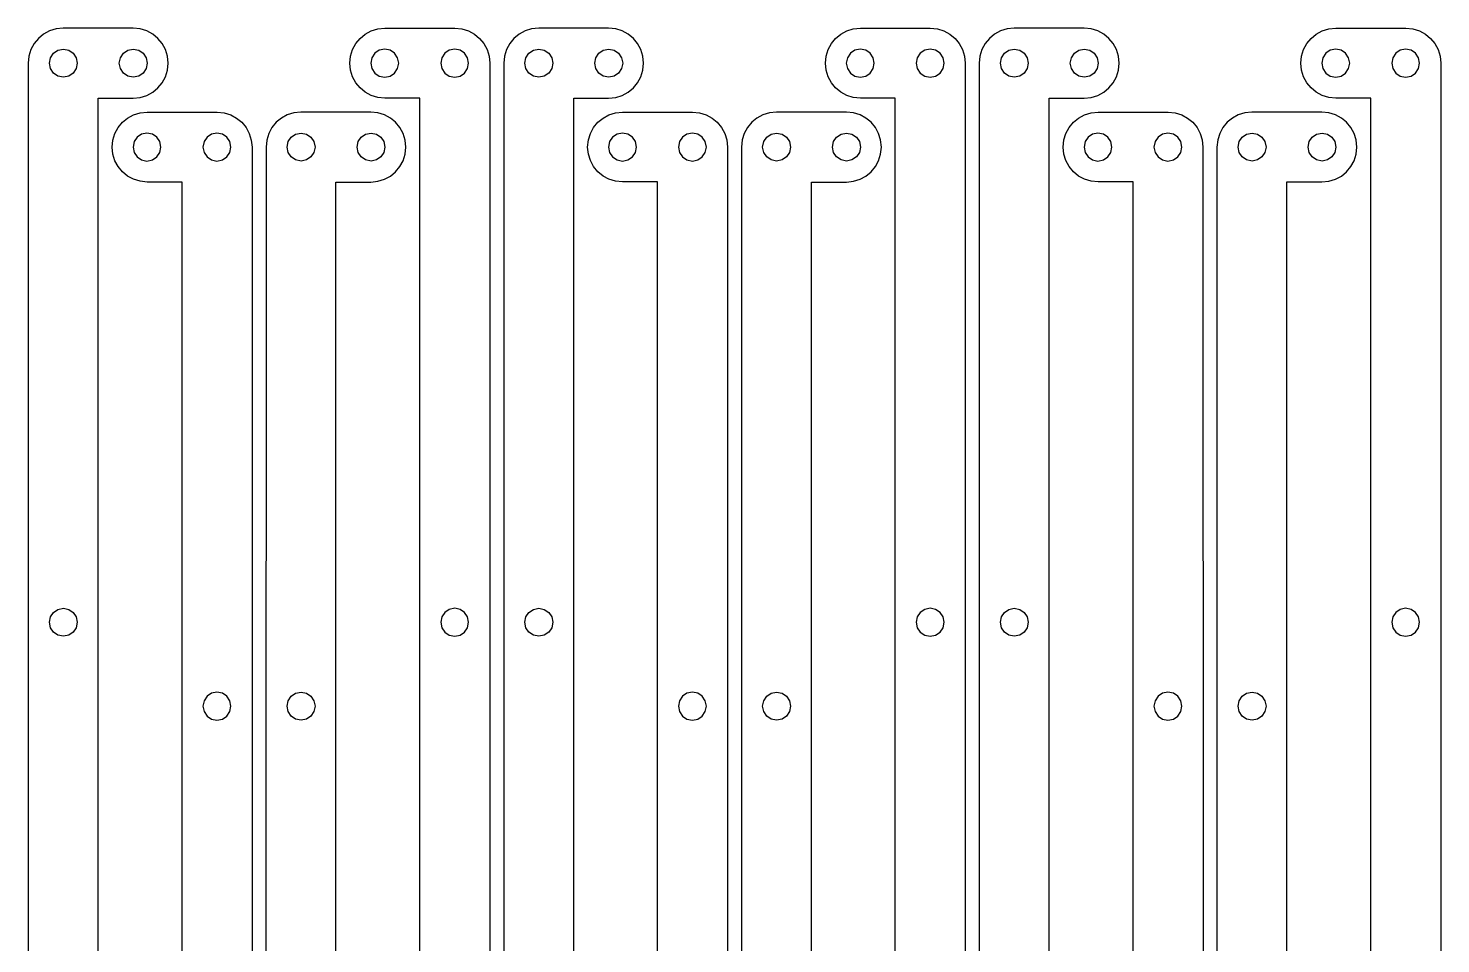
# Model space of a CAD drawing. Extents: x -2300 to 2026, y -6513 to 1502.
# Drawn here: x -1658.7 to -1456.7, y 344 to 475 of the extents above; entities that cross this region are included whole.
import ezdxf

# ---------------------------------------------------------------- set-up
doc = ezdxf.new("R2010")
doc.units = 0

msp = doc.modelspace()

# ---------------------------------------------------------------- linework, layer by layer
at = {"layer": 'Layer 1'}
for p, q in [((-1654.690095, 474.923762), (-1655.629741, 474.633256)), ((-1653.68, 475.025), (-1654.690095, 474.923762)), ((-1643.67982, 475.02556), (-1653.68, 475.025)), ((-1642.669717, 474.924409), (-1643.67982, 475.02556)), ((-1641.730042, 474.63397), (-1642.669717, 474.924409)), ((-1609.629958, 474.63397), (-1608.690283, 474.924409)), ((-1608.690283, 474.924409), (-1607.68018, 475.02556)), ((-1607.68018, 475.02556), (-1597.68, 475.026)), ((-1597.68, 475.026), (-1596.669905, 474.924762)), ((-1596.669905, 474.924762), (-1595.730259, 474.634256)), ((-1586.690095, 474.926762), (-1587.629741, 474.636256)), ((-1585.68, 475.028), (-1586.690095, 474.926762)), ((-1575.67982, 475.02756), (-1585.68, 475.028)), ((-1574.669717, 474.926409), (-1575.67982, 475.02756)), ((-1573.730042, 474.63597), (-1574.669717, 474.926409)), ((-1541.629958, 474.63697), (-1540.690283, 474.927409)), ((-1540.690283, 474.927409), (-1539.68018, 475.02856)), ((-1539.68018, 475.02856), (-1529.68, 475.028)), ((-1529.68, 475.028), (-1528.669905, 474.926762)), ((-1528.669905, 474.926762), (-1527.730259, 474.636256)), ((-1518.690095, 474.926762), (-1519.629741, 474.636256)), ((-1517.68, 475.028), (-1518.690095, 474.926762)), ((-1507.67982, 475.02856), (-1517.68, 475.028)), ((-1506.669717, 474.927409), (-1507.67982, 475.02856)), ((-1505.730042, 474.63697), (-1506.669717, 474.927409)), ((-1473.629958, 474.63697), (-1472.690283, 474.927409)), ((-1472.690283, 474.927409), (-1471.68018, 475.02856)), ((-1471.68018, 475.02856), (-1461.68, 475.028)), ((-1461.68, 475.028), (-1460.669905, 474.926762)), ((-1460.669905, 474.926762), (-1459.730259, 474.636256)), ((-1657.828018, 472.82422), (-1658.287899, 471.974734)), ((-1657.2185, 473.563675), (-1657.828018, 472.82422)), ((-1656.479142, 474.17329), (-1657.2185, 473.563675)), ((-1655.629741, 474.633256), (-1656.479142, 474.17329)), ((-1640.8806, 474.174061), (-1641.730042, 474.63397)), ((-1640.141194, 473.564496), (-1640.8806, 474.174061)), ((-1639.531627, 472.825092), (-1640.141194, 473.564496)), ((-1639.071703, 471.975664), (-1639.531627, 472.825092)), ((-1612.288297, 471.975664), (-1611.828373, 472.825092)), ((-1611.828373, 472.825092), (-1611.218806, 473.564496)), ((-1611.218806, 473.564496), (-1610.4794, 474.174061)), ((-1610.4794, 474.174061), (-1609.629958, 474.63397)), ((-1595.730259, 474.634256), (-1594.880858, 474.17429)), ((-1594.880858, 474.17429), (-1594.1415, 473.564675)), ((-1594.1415, 473.564675), (-1593.531982, 472.82522)), ((-1593.531982, 472.82522), (-1593.072101, 471.975734)), ((-1589.828018, 472.82722), (-1590.287899, 471.977734)), ((-1589.2185, 473.566675), (-1589.828018, 472.82722)), ((-1588.479142, 474.17629), (-1589.2185, 473.566675)), ((-1587.629741, 474.636256), (-1588.479142, 474.17629)), ((-1572.8806, 474.176061), (-1573.730042, 474.63597)), ((-1572.141194, 473.566496), (-1572.8806, 474.176061)), ((-1571.531627, 472.827092), (-1572.141194, 473.566496)), ((-1571.071703, 471.977664), (-1571.531627, 472.827092)), ((-1544.288297, 471.978664), (-1543.828373, 472.828092)), ((-1543.828373, 472.828092), (-1543.218806, 473.567496)), ((-1543.218806, 473.567496), (-1542.4794, 474.177061)), ((-1542.4794, 474.177061), (-1541.629958, 474.63697)), ((-1527.730259, 474.636256), (-1526.880858, 474.17629)), ((-1526.880858, 474.17629), (-1526.1415, 473.566675)), ((-1526.1415, 473.566675), (-1525.531982, 472.82722)), ((-1525.531982, 472.82722), (-1525.072101, 471.977734)), ((-1521.828018, 472.82722), (-1522.287899, 471.977734)), ((-1521.2185, 473.566675), (-1521.828018, 472.82722)), ((-1520.479142, 474.17629), (-1521.2185, 473.566675)), ((-1519.629741, 474.636256), (-1520.479142, 474.17629)), ((-1504.8806, 474.177061), (-1505.730042, 474.63697)), ((-1504.141194, 473.567496), (-1504.8806, 474.177061)), ((-1503.531627, 472.828092), (-1504.141194, 473.567496)), ((-1503.071703, 471.978664), (-1503.531627, 472.828092)), ((-1476.288297, 471.978664), (-1475.828373, 472.828092)), ((-1475.828373, 472.828092), (-1475.218806, 473.567496)), ((-1475.218806, 473.567496), (-1474.4794, 474.177061)), ((-1474.4794, 474.177061), (-1473.629958, 474.63697)), ((-1459.730259, 474.636256), (-1458.880858, 474.17629)), ((-1458.880858, 474.17629), (-1458.1415, 473.566675)), ((-1458.1415, 473.566675), (-1457.531982, 472.82722)), ((-1457.531982, 472.82722), (-1457.072101, 471.977734)), ((-1658.578345, 471.035028), (-1658.67956, 470.02491)), ((-1658.287899, 471.974734), (-1658.578345, 471.035028)), ((-1655.66195, 470.026), (-1655.504755, 470.804166)), ((-1655.504755, 470.804166), (-1655.076098, 471.439633)), ((-1655.076098, 471.439633), (-1654.440372, 471.868081)), ((-1654.440372, 471.868081), (-1653.66197, 472.02519)), ((-1653.66197, 472.02519), (-1652.883608, 471.868156)), ((-1652.883608, 471.868156), (-1652.247971, 471.439833)), ((-1652.247971, 471.439833), (-1651.819404, 470.804391)), ((-1651.819404, 470.804391), (-1651.66225, 470.026)), ((-1645.66155, 470.026), (-1645.504355, 470.80421)), ((-1645.504355, 470.80421), (-1645.075698, 471.439796)), ((-1645.075698, 471.439796), (-1644.439972, 471.868414)), ((-1644.439972, 471.868414), (-1643.66157, 472.02572)), ((-1643.66157, 472.02572), (-1642.883208, 471.868603)), ((-1642.883208, 471.868603), (-1642.247571, 471.440099)), ((-1642.247571, 471.440099), (-1641.819004, 470.804475)), ((-1641.819004, 470.804475), (-1641.66185, 470.026)), ((-1638.781226, 471.036028), (-1639.071703, 471.975664)), ((-1638.68, 470.026), (-1638.781226, 471.036028)), ((-1612.68, 470.026), (-1612.578774, 471.036028)), ((-1612.578774, 471.036028), (-1612.288297, 471.975664)), ((-1609.540996, 470.804513), (-1609.69815, 470.026)), ((-1609.112429, 471.440227), (-1609.540996, 470.804513)), ((-1608.476792, 471.868822), (-1609.112429, 471.440227)), ((-1607.69843, 472.02598), (-1608.476792, 471.868822)), ((-1606.920028, 471.868675), (-1607.69843, 472.02598)), ((-1606.284302, 471.440031), (-1606.920028, 471.868675)), ((-1605.855645, 470.804366), (-1606.284302, 471.440031)), ((-1605.69845, 470.026), (-1605.855645, 470.804366)), ((-1599.540596, 470.80443), (-1599.69775, 470.026)), ((-1599.112029, 471.439961), (-1599.540596, 470.80443)), ((-1598.476392, 471.868375), (-1599.112029, 471.439961)), ((-1597.69803, 472.02545), (-1598.476392, 471.868375)), ((-1596.919628, 471.868228), (-1597.69803, 472.02545)), ((-1596.283902, 471.439766), (-1596.919628, 471.868228)), ((-1595.855245, 470.804284), (-1596.283902, 471.439766)), ((-1595.69805, 470.026), (-1595.855245, 470.804284)), ((-1593.072101, 471.975734), (-1592.781655, 471.036028)), ((-1592.781655, 471.036028), (-1592.68044, 470.02591)), ((-1590.578345, 471.038028), (-1590.67956, 470.02791)), ((-1590.287899, 471.977734), (-1590.578345, 471.038028)), ((-1587.66195, 470.028), (-1587.504755, 470.806166)), ((-1587.504755, 470.806166), (-1587.076098, 471.441633)), ((-1587.076098, 471.441633), (-1586.440372, 471.870081)), ((-1586.440372, 471.870081), (-1585.66197, 472.02719)), ((-1585.66197, 472.02719), (-1584.883608, 471.870156)), ((-1584.883608, 471.870156), (-1584.247971, 471.441833)), ((-1584.247971, 471.441833), (-1583.819404, 470.806391)), ((-1583.819404, 470.806391), (-1583.66225, 470.028)), ((-1577.66155, 470.028), (-1577.504355, 470.80621)), ((-1577.504355, 470.80621), (-1577.075698, 471.441796)), ((-1577.075698, 471.441796), (-1576.439972, 471.870414)), ((-1576.439972, 471.870414), (-1575.66157, 472.02772)), ((-1575.66157, 472.02772), (-1574.883208, 471.870603)), ((-1574.883208, 471.870603), (-1574.247571, 471.442099)), ((-1574.247571, 471.442099), (-1573.819004, 470.806475)), ((-1573.819004, 470.806475), (-1573.66185, 470.028)), ((-1570.781226, 471.038028), (-1571.071703, 471.977664)), ((-1570.68, 470.028), (-1570.781226, 471.038028)), ((-1544.68, 470.029), (-1544.578774, 471.039028)), ((-1544.578774, 471.039028), (-1544.288297, 471.978664)), ((-1541.540996, 470.807513), (-1541.69815, 470.029)), ((-1541.112429, 471.443227), (-1541.540996, 470.807513)), ((-1540.476792, 471.871822), (-1541.112429, 471.443227)), ((-1539.69843, 472.02898), (-1540.476792, 471.871822)), ((-1538.920028, 471.871675), (-1539.69843, 472.02898)), ((-1538.284302, 471.443031), (-1538.920028, 471.871675)), ((-1537.855645, 470.807366), (-1538.284302, 471.443031)), ((-1537.69845, 470.029), (-1537.855645, 470.807366)), ((-1531.540596, 470.80743), (-1531.69775, 470.029)), ((-1531.112029, 471.442961), (-1531.540596, 470.80743)), ((-1530.476392, 471.871375), (-1531.112029, 471.442961)), ((-1529.69803, 472.02845), (-1530.476392, 471.871375)), ((-1528.919628, 471.871228), (-1529.69803, 472.02845)), ((-1528.283902, 471.442766), (-1528.919628, 471.871228)), ((-1527.855245, 470.807284), (-1528.283902, 471.442766)), ((-1527.69805, 470.029), (-1527.855245, 470.807284)), ((-1525.072101, 471.977734), (-1524.781655, 471.038028)), ((-1524.781655, 471.038028), (-1524.68044, 470.02791)), ((-1522.578345, 471.038028), (-1522.67956, 470.02791)), ((-1522.287899, 471.977734), (-1522.578345, 471.038028)), ((-1519.66195, 470.029), (-1519.504755, 470.807166)), ((-1519.504755, 470.807166), (-1519.076098, 471.442633)), ((-1519.076098, 471.442633), (-1518.440372, 471.871081)), ((-1518.440372, 471.871081), (-1517.66197, 472.02819)), ((-1517.66197, 472.02819), (-1516.883608, 471.871156)), ((-1516.883608, 471.871156), (-1516.247971, 471.442833)), ((-1516.247971, 471.442833), (-1515.819404, 470.807391)), ((-1515.819404, 470.807391), (-1515.66225, 470.029)), ((-1509.66155, 470.029), (-1509.504355, 470.80721)), ((-1509.504355, 470.80721), (-1509.075698, 471.442796)), ((-1509.075698, 471.442796), (-1508.439972, 471.871414)), ((-1508.439972, 471.871414), (-1507.66157, 472.02872)), ((-1507.66157, 472.02872), (-1506.883208, 471.871603)), ((-1506.883208, 471.871603), (-1506.247571, 471.443099)), ((-1506.247571, 471.443099), (-1505.819004, 470.807475)), ((-1505.819004, 470.807475), (-1505.66185, 470.029)), ((-1502.781226, 471.039028), (-1503.071703, 471.978664)), ((-1502.68, 470.029), (-1502.781226, 471.039028)), ((-1476.68, 470.029), (-1476.578774, 471.039028)), ((-1476.578774, 471.039028), (-1476.288297, 471.978664)), ((-1473.540996, 470.807513), (-1473.69815, 470.029)), ((-1473.112429, 471.443227), (-1473.540996, 470.807513)), ((-1472.476792, 471.871822), (-1473.112429, 471.443227)), ((-1471.69843, 472.02898), (-1472.476792, 471.871822)), ((-1470.920028, 471.871675), (-1471.69843, 472.02898)), ((-1470.284302, 471.443031), (-1470.920028, 471.871675)), ((-1469.855645, 470.807366), (-1470.284302, 471.443031)), ((-1469.69845, 470.029), (-1469.855645, 470.807366)), ((-1463.540596, 470.80743), (-1463.69775, 470.029)), ((-1463.112029, 471.442961), (-1463.540596, 470.80743)), ((-1462.476392, 471.871375), (-1463.112029, 471.442961)), ((-1461.69803, 472.02845), (-1462.476392, 471.871375)), ((-1460.919628, 471.871228), (-1461.69803, 472.02845)), ((-1460.283902, 471.442766), (-1460.919628, 471.871228)), ((-1459.855245, 470.807284), (-1460.283902, 471.442766)), ((-1459.69805, 470.029), (-1459.855245, 470.807284)), ((-1457.072101, 471.977734), (-1456.781655, 471.038028)), ((-1456.781655, 471.038028), (-1456.68044, 470.02791)), ((-1658.67956, 470.02491), (-1658.68, 230.025)), ((-1655.504906, 469.247404), (-1655.66195, 470.026)), ((-1655.076298, 468.611508), (-1655.504906, 469.247404)), ((-1651.819367, 469.247253), (-1652.247871, 468.611306)), ((-1651.66225, 470.026), (-1651.819367, 469.247253)), ((-1651.66225, 470.026), (-1651.66225, 470.026)), ((-1645.504506, 469.247487), (-1645.66155, 470.026)), ((-1645.075898, 468.611773), (-1645.504506, 469.247487)), ((-1641.818967, 469.247335), (-1642.247471, 468.611571)), ((-1641.66185, 470.026), (-1641.818967, 469.247335)), ((-1641.66185, 470.026), (-1641.66185, 470.026)), ((-1639.072211, 468.073042), (-1638.781729, 469.012717)), ((-1638.781729, 469.012717), (-1638.68044, 470.02282)), ((-1638.68044, 470.02282), (-1638.68, 470.026)), ((-1612.67956, 470.02582), (-1612.68, 470.026)), ((-1612.578271, 469.015792), (-1612.67956, 470.02582)), ((-1612.287789, 468.076152), (-1612.578271, 469.015792)), ((-1609.69815, 470.026), (-1609.541033, 469.247373)), ((-1609.69815, 470.026), (-1609.69815, 470.026)), ((-1609.541033, 469.247373), (-1609.112529, 468.611673)), ((-1606.284103, 468.611773), (-1605.855494, 469.247487)), ((-1605.855494, 469.247487), (-1605.69845, 470.026)), ((-1599.69775, 470.026), (-1599.540633, 469.247291)), ((-1599.69775, 470.026), (-1599.69775, 470.026)), ((-1599.540633, 469.247291), (-1599.112129, 468.611408)), ((-1596.283703, 468.611508), (-1595.855094, 469.247404)), ((-1595.855094, 469.247404), (-1595.69805, 470.026)), ((-1592.68044, 470.02591), (-1592.68, 230.026)), ((-1590.67956, 470.02791), (-1590.68, 230.028)), ((-1587.504906, 469.249404), (-1587.66195, 470.028)), ((-1587.076298, 468.613508), (-1587.504906, 469.249404)), ((-1583.819367, 469.249253), (-1584.247871, 468.613306)), ((-1583.66225, 470.028), (-1583.819367, 469.249253)), ((-1583.66225, 470.028), (-1583.66225, 470.028)), ((-1577.504506, 469.249487), (-1577.66155, 470.028)), ((-1577.075898, 468.613773), (-1577.504506, 469.249487)), ((-1573.818967, 469.249335), (-1574.247471, 468.613571)), ((-1573.66185, 470.028), (-1573.818967, 469.249335)), ((-1573.66185, 470.028), (-1573.66185, 470.028)), ((-1571.072211, 468.076042), (-1570.781729, 469.015717)), ((-1570.781729, 469.015717), (-1570.68044, 470.02582)), ((-1570.68044, 470.02582), (-1570.68, 470.028)), ((-1544.67956, 470.02882), (-1544.68, 470.029)), ((-1544.578271, 469.018792), (-1544.67956, 470.02882)), ((-1544.287789, 468.079152), (-1544.578271, 469.018792)), ((-1541.69815, 470.029), (-1541.541033, 469.250373)), ((-1541.69815, 470.029), (-1541.69815, 470.029)), ((-1541.541033, 469.250373), (-1541.112529, 468.614672)), ((-1538.284103, 468.614773), (-1537.855494, 469.250487)), ((-1537.855494, 469.250487), (-1537.69845, 470.029)), ((-1531.69775, 470.029), (-1531.540633, 469.250291)), ((-1531.69775, 470.029), (-1531.69775, 470.029)), ((-1531.540633, 469.250291), (-1531.112129, 468.614407)), ((-1528.283703, 468.614508), (-1527.855094, 469.250404)), ((-1527.855094, 469.250404), (-1527.69805, 470.029)), ((-1524.68044, 470.02791), (-1524.68, 230.028)), ((-1522.67956, 470.02791), (-1522.68, 230.028)), ((-1519.504906, 469.250404), (-1519.66195, 470.029)), ((-1519.076298, 468.614508), (-1519.504906, 469.250404)), ((-1515.819367, 469.250253), (-1516.247871, 468.614306)), ((-1515.66225, 470.029), (-1515.819367, 469.250253)), ((-1515.66225, 470.029), (-1515.66225, 470.029)), ((-1509.504506, 469.250487), (-1509.66155, 470.029)), ((-1509.075898, 468.614773), (-1509.504506, 469.250487)), ((-1505.818967, 469.250335), (-1506.247471, 468.614571)), ((-1505.66185, 470.029), (-1505.818967, 469.250335)), ((-1505.66185, 470.029), (-1505.66185, 470.029)), ((-1503.072211, 468.076042), (-1502.781729, 469.015717)), ((-1502.781729, 469.015717), (-1502.68044, 470.02582)), ((-1502.68044, 470.02582), (-1502.68, 470.029)), ((-1476.67956, 470.02882), (-1476.68, 470.029)), ((-1476.578271, 469.018792), (-1476.67956, 470.02882)), ((-1476.287789, 468.079152), (-1476.578271, 469.018792)), ((-1473.69815, 470.029), (-1473.541033, 469.250373)), ((-1473.69815, 470.029), (-1473.69815, 470.029)), ((-1473.541033, 469.250373), (-1473.112529, 468.614672)), ((-1470.284103, 468.614773), (-1469.855494, 469.250487)), ((-1469.855494, 469.250487), (-1469.69845, 470.029)), ((-1463.69775, 470.029), (-1463.540633, 469.250291)), ((-1463.69775, 470.029), (-1463.69775, 470.029)), ((-1463.540633, 469.250291), (-1463.112129, 468.614407)), ((-1460.283703, 468.614508), (-1459.855094, 469.250404)), ((-1459.855094, 469.250404), (-1459.69805, 470.029)), ((-1456.68044, 470.02791), (-1456.68, 230.029)), ((-1654.440521, 468.182731), (-1655.076298, 468.611508)), ((-1653.66197, 468.02549), (-1654.440521, 468.182731)), ((-1652.883495, 468.182579), (-1653.66197, 468.02549)), ((-1652.247871, 468.611306), (-1652.883495, 468.182579)), ((-1644.440121, 468.183178), (-1645.075898, 468.611773)), ((-1643.66157, 468.02602), (-1644.440121, 468.183178)), ((-1642.883095, 468.183026), (-1643.66157, 468.02602)), ((-1642.247471, 468.611571), (-1642.883095, 468.183026)), ((-1640.141597, 466.484194), (-1639.532096, 467.2236)), ((-1639.532096, 467.2236), (-1639.072211, 468.073042)), ((-1611.827904, 467.226714), (-1612.287789, 468.076152)), ((-1611.218403, 466.487291), (-1611.827904, 467.226714)), ((-1609.112529, 468.611673), (-1608.476905, 468.18314)), ((-1608.476905, 468.18314), (-1607.69843, 468.02602)), ((-1607.69843, 468.02602), (-1606.919879, 468.183178)), ((-1606.919879, 468.183178), (-1606.284103, 468.611773)), ((-1599.112129, 468.611408), (-1598.476505, 468.182693)), ((-1598.476505, 468.182693), (-1597.69803, 468.02549)), ((-1597.69803, 468.02549), (-1596.919479, 468.182731)), ((-1596.919479, 468.182731), (-1596.283703, 468.611508)), ((-1586.440521, 468.184731), (-1587.076298, 468.613508)), ((-1585.66197, 468.02749), (-1586.440521, 468.184731)), ((-1584.883495, 468.184579), (-1585.66197, 468.02749)), ((-1584.247871, 468.613306), (-1584.883495, 468.184579)), ((-1576.440121, 468.185178), (-1577.075898, 468.613773)), ((-1575.66157, 468.02802), (-1576.440121, 468.185178)), ((-1574.883095, 468.185026), (-1575.66157, 468.02802)), ((-1574.247471, 468.613571), (-1574.883095, 468.185026)), ((-1572.141597, 466.487194), (-1571.532096, 467.2266)), ((-1571.532096, 467.2266), (-1571.072211, 468.076042)), ((-1543.827904, 467.229714), (-1544.287789, 468.079152)), ((-1543.218403, 466.490291), (-1543.827904, 467.229714)), ((-1541.112529, 468.614672), (-1540.476905, 468.18614)), ((-1540.476905, 468.18614), (-1539.69843, 468.02902)), ((-1539.69843, 468.02902), (-1538.919879, 468.186178)), ((-1538.919879, 468.186178), (-1538.284103, 468.614773)), ((-1531.112129, 468.614407), (-1530.476505, 468.185693)), ((-1530.476505, 468.185693), (-1529.69803, 468.02849)), ((-1529.69803, 468.02849), (-1528.919479, 468.185731)), ((-1528.919479, 468.185731), (-1528.283703, 468.614508)), ((-1518.440521, 468.185731), (-1519.076298, 468.614508)), ((-1517.66197, 468.02849), (-1518.440521, 468.185731)), ((-1516.883495, 468.185579), (-1517.66197, 468.02849)), ((-1516.247871, 468.614306), (-1516.883495, 468.185579)), ((-1508.440121, 468.186178), (-1509.075898, 468.614773)), ((-1507.66157, 468.02902), (-1508.440121, 468.186178)), ((-1506.883095, 468.186026), (-1507.66157, 468.02902)), ((-1506.247471, 468.614571), (-1506.883095, 468.186026)), ((-1504.141597, 466.487194), (-1503.532096, 467.2266)), ((-1503.532096, 467.2266), (-1503.072211, 468.076042)), ((-1475.827904, 467.229714), (-1476.287789, 468.079152)), ((-1475.218403, 466.490291), (-1475.827904, 467.229714)), ((-1473.112529, 468.614672), (-1472.476905, 468.18614)), ((-1472.476905, 468.18614), (-1471.69843, 468.02902)), ((-1471.69843, 468.02902), (-1470.919879, 468.186178)), ((-1470.919879, 468.186178), (-1470.284103, 468.614773)), ((-1463.112129, 468.614407), (-1462.476505, 468.185693)), ((-1462.476505, 468.185693), (-1461.69803, 468.02849)), ((-1461.69803, 468.02849), (-1460.919479, 468.185731)), ((-1460.919479, 468.185731), (-1460.283703, 468.614508)), ((-1648.68, 235.023), (-1648.68, 465.023)), ((-1648.68, 465.023), (-1643.68, 465.023)), ((-1643.68, 465.023), (-1642.669916, 465.124226)), ((-1642.669916, 465.124226), (-1641.730295, 465.414703)), ((-1641.730295, 465.414703), (-1640.880927, 465.874627)), ((-1640.880927, 465.874627), (-1640.141597, 466.484194)), ((-1610.479073, 465.877695), (-1611.218403, 466.487291)), ((-1609.629705, 465.41774), (-1610.479073, 465.877695)), ((-1608.690084, 465.127237), (-1609.629705, 465.41774)), ((-1607.68, 465.026), (-1608.690084, 465.127237)), ((-1602.68, 465.026), (-1607.68, 465.026)), ((-1602.68, 235.026), (-1602.68, 465.026)), ((-1580.68, 235.026), (-1580.68, 465.026)), ((-1580.68, 465.026), (-1575.68, 465.026)), ((-1575.68, 465.026), (-1574.669916, 465.127226)), ((-1574.669916, 465.127226), (-1573.730295, 465.417703)), ((-1573.730295, 465.417703), (-1572.880927, 465.877627)), ((-1572.880927, 465.877627), (-1572.141597, 466.487194)), ((-1542.479073, 465.880695), (-1543.218403, 466.490291)), ((-1541.629705, 465.42074), (-1542.479073, 465.880695)), ((-1540.690084, 465.130237), (-1541.629705, 465.42074)), ((-1539.68, 465.029), (-1540.690084, 465.130237)), ((-1534.68, 465.029), (-1539.68, 465.029)), ((-1534.68, 235.029), (-1534.68, 465.029)), ((-1512.68, 235.026), (-1512.68, 465.026)), ((-1512.68, 465.026), (-1507.68, 465.026)), ((-1507.68, 465.026), (-1506.669916, 465.127226)), ((-1506.669916, 465.127226), (-1505.730295, 465.417703)), ((-1505.730295, 465.417703), (-1504.880927, 465.877627)), ((-1504.880927, 465.877627), (-1504.141597, 466.487194)), ((-1474.479073, 465.880695), (-1475.218403, 466.490291)), ((-1473.629705, 465.42074), (-1474.479073, 465.880695)), ((-1472.690084, 465.130237), (-1473.629705, 465.42074)), ((-1471.68, 465.029), (-1472.690084, 465.130237)), ((-1466.68, 465.029), (-1471.68, 465.029)), ((-1466.68, 235.029), (-1466.68, 465.029)), ((-1644.4794, 462.174061), (-1643.629958, 462.63397)), ((-1643.629958, 462.63397), (-1642.690283, 462.924409)), ((-1642.690283, 462.924409), (-1641.68018, 463.02556)), ((-1641.68018, 463.02556), (-1631.68, 463.026)), ((-1631.68, 463.026), (-1630.669905, 462.924762)), ((-1630.669905, 462.924762), (-1629.730259, 462.634256)), ((-1629.730259, 462.634256), (-1628.880858, 462.17429)), ((-1621.629741, 462.634256), (-1622.479142, 462.17429)), ((-1620.690095, 462.924762), (-1621.629741, 462.634256)), ((-1619.68, 463.026), (-1620.690095, 462.924762)), ((-1609.67982, 463.02556), (-1619.68, 463.026)), ((-1608.669717, 462.924409), (-1609.67982, 463.02556)), ((-1607.730042, 462.63397), (-1608.669717, 462.924409)), ((-1606.8806, 462.174061), (-1607.730042, 462.63397)), ((-1576.4794, 462.177061), (-1575.629958, 462.63697)), ((-1575.629958, 462.63697), (-1574.690283, 462.927409)), ((-1574.690283, 462.927409), (-1573.68018, 463.02856)), ((-1573.68018, 463.02856), (-1563.68, 463.028)), ((-1563.68, 463.028), (-1562.669905, 462.926762)), ((-1562.669905, 462.926762), (-1561.730259, 462.636256)), ((-1561.730259, 462.636256), (-1560.880858, 462.17629)), ((-1553.629741, 462.636256), (-1554.479142, 462.17629)), ((-1552.690095, 462.926762), (-1553.629741, 462.636256)), ((-1551.68, 463.028), (-1552.690095, 462.926762)), ((-1541.67982, 463.02856), (-1551.68, 463.028)), ((-1540.669717, 462.927409), (-1541.67982, 463.02856)), ((-1539.730042, 462.63697), (-1540.669717, 462.927409)), ((-1538.8806, 462.177061), (-1539.730042, 462.63697)), ((-1508.4794, 462.177061), (-1507.629958, 462.63697)), ((-1507.629958, 462.63697), (-1506.690283, 462.927409)), ((-1506.690283, 462.927409), (-1505.68018, 463.02856)), ((-1505.68018, 463.02856), (-1495.68, 463.029)), ((-1495.68, 463.029), (-1494.669905, 462.927762)), ((-1494.669905, 462.927762), (-1493.730259, 462.637256)), ((-1493.730259, 462.637256), (-1492.880858, 462.17729)), ((-1485.629741, 462.637256), (-1486.479142, 462.17729)), ((-1484.690095, 462.927762), (-1485.629741, 462.637256)), ((-1483.68, 463.029), (-1484.690095, 462.927762)), ((-1473.67982, 463.02856), (-1483.68, 463.029)), ((-1472.669717, 462.927409), (-1473.67982, 463.02856)), ((-1471.730042, 462.63697), (-1472.669717, 462.927409)), ((-1470.8806, 462.177061), (-1471.730042, 462.63697)), ((-1646.288297, 459.975664), (-1645.828373, 460.825092)), ((-1645.828373, 460.825092), (-1645.218806, 461.564496)), ((-1645.218806, 461.564496), (-1644.4794, 462.174061)), ((-1628.880858, 462.17429), (-1628.1415, 461.564675)), ((-1628.1415, 461.564675), (-1627.531982, 460.82522)), ((-1627.531982, 460.82522), (-1627.072101, 459.975734)), ((-1623.828018, 460.82522), (-1624.287899, 459.975734)), ((-1623.2185, 461.564675), (-1623.828018, 460.82522)), ((-1622.479142, 462.17429), (-1623.2185, 461.564675)), ((-1606.141194, 461.564496), (-1606.8806, 462.174061)), ((-1605.531627, 460.825092), (-1606.141194, 461.564496)), ((-1605.071703, 459.975664), (-1605.531627, 460.825092)), ((-1578.288297, 459.978664), (-1577.828373, 460.828092)), ((-1577.828373, 460.828092), (-1577.218806, 461.567496)), ((-1577.218806, 461.567496), (-1576.4794, 462.177061)), ((-1560.880858, 462.17629), (-1560.1415, 461.566675)), ((-1560.1415, 461.566675), (-1559.531982, 460.82722)), ((-1559.531982, 460.82722), (-1559.072101, 459.977734)), ((-1555.828018, 460.82722), (-1556.287899, 459.977734)), ((-1555.2185, 461.566675), (-1555.828018, 460.82722)), ((-1554.479142, 462.17629), (-1555.2185, 461.566675)), ((-1538.141194, 461.567496), (-1538.8806, 462.177061)), ((-1537.531627, 460.828092), (-1538.141194, 461.567496)), ((-1537.071703, 459.978664), (-1537.531627, 460.828092)), ((-1510.288297, 459.978664), (-1509.828373, 460.828092)), ((-1509.828373, 460.828092), (-1509.218806, 461.567496)), ((-1509.218806, 461.567496), (-1508.4794, 462.177061)), ((-1492.880858, 462.17729), (-1492.1415, 461.567675)), ((-1492.1415, 461.567675), (-1491.531982, 460.82822)), ((-1491.531982, 460.82822), (-1491.072101, 459.978734)), ((-1487.828018, 460.82822), (-1488.287899, 459.978734)), ((-1487.2185, 461.567675), (-1487.828018, 460.82822)), ((-1486.479142, 462.17729), (-1487.2185, 461.567675)), ((-1470.141194, 461.567496), (-1470.8806, 462.177061)), ((-1469.531627, 460.828092), (-1470.141194, 461.567496)), ((-1469.071703, 459.978664), (-1469.531627, 460.828092)), ((-1646.68, 458.026), (-1646.578774, 459.036028)), ((-1646.578774, 459.036028), (-1646.288297, 459.975664)), ((-1643.540996, 458.804513), (-1643.69815, 458.026)), ((-1643.112429, 459.440227), (-1643.540996, 458.804513)), ((-1642.476792, 459.868822), (-1643.112429, 459.440227)), ((-1641.69843, 460.02598), (-1642.476792, 459.868822)), ((-1640.920028, 459.868675), (-1641.69843, 460.02598)), ((-1640.284302, 459.440031), (-1640.920028, 459.868675)), ((-1639.855645, 458.804366), (-1640.284302, 459.440031)), ((-1639.69845, 458.026), (-1639.855645, 458.804366)), ((-1633.540596, 458.80443), (-1633.69775, 458.026)), ((-1633.112029, 459.439961), (-1633.540596, 458.80443)), ((-1632.476392, 459.868375), (-1633.112029, 459.439961)), ((-1631.69803, 460.02545), (-1632.476392, 459.868375)), ((-1630.919628, 459.868228), (-1631.69803, 460.02545)), ((-1630.283902, 459.439766), (-1630.919628, 459.868228)), ((-1629.855245, 458.804284), (-1630.283902, 459.439766)), ((-1629.69805, 458.026), (-1629.855245, 458.804284)), ((-1627.072101, 459.975734), (-1626.781655, 459.036028)), ((-1626.781655, 459.036028), (-1626.68044, 458.02591)), ((-1624.578345, 459.036028), (-1624.67956, 458.02591)), ((-1624.287899, 459.975734), (-1624.578345, 459.036028)), ((-1621.66195, 458.026), (-1621.504755, 458.804166)), ((-1621.504755, 458.804166), (-1621.076098, 459.439633)), ((-1621.076098, 459.439633), (-1620.440372, 459.868081)), ((-1620.440372, 459.868081), (-1619.66197, 460.02519)), ((-1619.66197, 460.02519), (-1618.883608, 459.868156)), ((-1618.883608, 459.868156), (-1618.247971, 459.439833)), ((-1618.247971, 459.439833), (-1617.819404, 458.804391)), ((-1617.819404, 458.804391), (-1617.66225, 458.026)), ((-1611.66155, 458.026), (-1611.504355, 458.80421)), ((-1611.504355, 458.80421), (-1611.075698, 459.439796)), ((-1611.075698, 459.439796), (-1610.439972, 459.868414)), ((-1610.439972, 459.868414), (-1609.66157, 460.02572)), ((-1609.66157, 460.02572), (-1608.883208, 459.868603)), ((-1608.883208, 459.868603), (-1608.247571, 459.440099)), ((-1608.247571, 459.440099), (-1607.819004, 458.804475)), ((-1607.819004, 458.804475), (-1607.66185, 458.026)), ((-1604.781226, 459.036028), (-1605.071703, 459.975664)), ((-1604.68, 458.026), (-1604.781226, 459.036028)), ((-1578.68, 458.029), (-1578.578774, 459.039028)), ((-1578.578774, 459.039028), (-1578.288297, 459.978664)), ((-1575.540996, 458.807513), (-1575.69815, 458.029)), ((-1575.112429, 459.443227), (-1575.540996, 458.807513)), ((-1574.476792, 459.871822), (-1575.112429, 459.443227)), ((-1573.69843, 460.02898), (-1574.476792, 459.871822)), ((-1572.920028, 459.871675), (-1573.69843, 460.02898)), ((-1572.284302, 459.443031), (-1572.920028, 459.871675)), ((-1571.855645, 458.807366), (-1572.284302, 459.443031)), ((-1571.69845, 458.029), (-1571.855645, 458.807366)), ((-1565.540596, 458.80743), (-1565.69775, 458.029)), ((-1565.112029, 459.442961), (-1565.540596, 458.80743)), ((-1564.476392, 459.871375), (-1565.112029, 459.442961)), ((-1563.69803, 460.02845), (-1564.476392, 459.871375)), ((-1562.919628, 459.871228), (-1563.69803, 460.02845)), ((-1562.283902, 459.442766), (-1562.919628, 459.871228)), ((-1561.855245, 458.807284), (-1562.283902, 459.442766)), ((-1561.69805, 458.029), (-1561.855245, 458.807284)), ((-1559.072101, 459.977734), (-1558.781655, 459.038028)), ((-1558.781655, 459.038028), (-1558.68044, 458.02791)), ((-1556.578345, 459.038028), (-1556.67956, 458.02791)), ((-1556.287899, 459.977734), (-1556.578345, 459.038028)), ((-1553.66195, 458.029), (-1553.504755, 458.807166)), ((-1553.504755, 458.807166), (-1553.076098, 459.442633)), ((-1553.076098, 459.442633), (-1552.440372, 459.871081)), ((-1552.440372, 459.871081), (-1551.66197, 460.02819)), ((-1551.66197, 460.02819), (-1550.883608, 459.871156)), ((-1550.883608, 459.871156), (-1550.247971, 459.442833)), ((-1550.247971, 459.442833), (-1549.819404, 458.807391)), ((-1549.819404, 458.807391), (-1549.66225, 458.029)), ((-1543.66155, 458.029), (-1543.504355, 458.80721)), ((-1543.504355, 458.80721), (-1543.075698, 459.442796)), ((-1543.075698, 459.442796), (-1542.439972, 459.871414)), ((-1542.439972, 459.871414), (-1541.66157, 460.02872)), ((-1541.66157, 460.02872), (-1540.883208, 459.871603)), ((-1540.883208, 459.871603), (-1540.247571, 459.443099)), ((-1540.247571, 459.443099), (-1539.819004, 458.807475)), ((-1539.819004, 458.807475), (-1539.66185, 458.029)), ((-1536.781226, 459.039028), (-1537.071703, 459.978664)), ((-1536.68, 458.029), (-1536.781226, 459.039028)), ((-1510.68, 458.029), (-1510.578774, 459.039028)), ((-1510.578774, 459.039028), (-1510.288297, 459.978664)), ((-1507.540996, 458.807513), (-1507.69815, 458.029)), ((-1507.112429, 459.443227), (-1507.540996, 458.807513)), ((-1506.476792, 459.871822), (-1507.112429, 459.443227)), ((-1505.69843, 460.02898), (-1506.476792, 459.871822)), ((-1504.920028, 459.871675), (-1505.69843, 460.02898)), ((-1504.284302, 459.443031), (-1504.920028, 459.871675)), ((-1503.855645, 458.807366), (-1504.284302, 459.443031)), ((-1503.69845, 458.029), (-1503.855645, 458.807366)), ((-1497.540596, 458.80743), (-1497.69775, 458.029)), ((-1497.112029, 459.442961), (-1497.540596, 458.80743)), ((-1496.476392, 459.871375), (-1497.112029, 459.442961)), ((-1495.69803, 460.02845), (-1496.476392, 459.871375)), ((-1494.919628, 459.871228), (-1495.69803, 460.02845)), ((-1494.283902, 459.442766), (-1494.919628, 459.871228)), ((-1493.855245, 458.807284), (-1494.283902, 459.442766)), ((-1493.69805, 458.029), (-1493.855245, 458.807284)), ((-1491.072101, 459.978734), (-1490.781655, 459.039028)), ((-1490.781655, 459.039028), (-1490.68044, 458.02891)), ((-1488.578345, 459.039028), (-1488.67956, 458.02891)), ((-1488.287899, 459.978734), (-1488.578345, 459.039028)), ((-1485.66195, 458.029), (-1485.504755, 458.807166)), ((-1485.504755, 458.807166), (-1485.076098, 459.442633)), ((-1485.076098, 459.442633), (-1484.440372, 459.871081)), ((-1484.440372, 459.871081), (-1483.66197, 460.02819)), ((-1483.66197, 460.02819), (-1482.883608, 459.871156)), ((-1482.883608, 459.871156), (-1482.247971, 459.442833)), ((-1482.247971, 459.442833), (-1481.819404, 458.807391)), ((-1481.819404, 458.807391), (-1481.66225, 458.029)), ((-1475.66155, 458.029), (-1475.504355, 458.80721)), ((-1475.504355, 458.80721), (-1475.075698, 459.442796)), ((-1475.075698, 459.442796), (-1474.439972, 459.871414)), ((-1474.439972, 459.871414), (-1473.66157, 460.02872)), ((-1473.66157, 460.02872), (-1472.883208, 459.871603)), ((-1472.883208, 459.871603), (-1472.247571, 459.443099)), ((-1472.247571, 459.443099), (-1471.819004, 458.807475)), ((-1471.819004, 458.807475), (-1471.66185, 458.029)), ((-1468.781226, 459.039028), (-1469.071703, 459.978664)), ((-1468.68, 458.029), (-1468.781226, 459.039028)), ((-1646.67956, 458.02582), (-1646.68, 458.026)), ((-1646.578271, 457.015792), (-1646.67956, 458.02582)), ((-1646.287789, 456.076152), (-1646.578271, 457.015792)), ((-1643.69815, 458.026), (-1643.541033, 457.247373)), ((-1643.69815, 458.026), (-1643.69815, 458.026)), ((-1643.541033, 457.247373), (-1643.112529, 456.611673)), ((-1643.112529, 456.611673), (-1642.476905, 456.18314)), ((-1640.919879, 456.183178), (-1640.284103, 456.611773)), ((-1640.284103, 456.611773), (-1639.855494, 457.247487)), ((-1639.855494, 457.247487), (-1639.69845, 458.026)), ((-1633.69775, 458.026), (-1633.540633, 457.247291)), ((-1633.69775, 458.026), (-1633.69775, 458.026)), ((-1633.540633, 457.247291), (-1633.112129, 456.611408)), ((-1633.112129, 456.611408), (-1632.476505, 456.182693)), ((-1630.919479, 456.182731), (-1630.283703, 456.611508)), ((-1630.283703, 456.611508), (-1629.855094, 457.247404)), ((-1629.855094, 457.247404), (-1629.69805, 458.026)), ((-1626.68044, 458.02591), (-1626.68, 218.026)), ((-1624.67956, 458.02591), (-1624.68, 218.026)), ((-1621.504906, 457.247404), (-1621.66195, 458.026)), ((-1621.076298, 456.611508), (-1621.504906, 457.247404)), ((-1620.440521, 456.182731), (-1621.076298, 456.611508)), ((-1618.247871, 456.611306), (-1618.883495, 456.182579)), ((-1617.819367, 457.247253), (-1618.247871, 456.611306)), ((-1617.66225, 458.026), (-1617.819367, 457.247253)), ((-1617.66225, 458.026), (-1617.66225, 458.026)), ((-1611.504506, 457.247487), (-1611.66155, 458.026)), ((-1611.075898, 456.611773), (-1611.504506, 457.247487)), ((-1610.440121, 456.183178), (-1611.075898, 456.611773)), ((-1608.247471, 456.611571), (-1608.883095, 456.183026)), ((-1607.818967, 457.247335), (-1608.247471, 456.611571)), ((-1607.66185, 458.026), (-1607.818967, 457.247335)), ((-1607.66185, 458.026), (-1607.66185, 458.026)), ((-1605.072211, 456.074042), (-1604.781729, 457.013717)), ((-1604.781729, 457.013717), (-1604.68044, 458.02382)), ((-1604.68044, 458.02382), (-1604.68, 458.026)), ((-1578.67956, 458.02882), (-1578.68, 458.029)), ((-1578.578271, 457.018792), (-1578.67956, 458.02882)), ((-1578.287789, 456.079152), (-1578.578271, 457.018792)), ((-1575.69815, 458.029), (-1575.541033, 457.250373)), ((-1575.69815, 458.029), (-1575.69815, 458.029)), ((-1575.541033, 457.250373), (-1575.112529, 456.614672)), ((-1575.112529, 456.614672), (-1574.476905, 456.18614)), ((-1572.919879, 456.186178), (-1572.284103, 456.614773)), ((-1572.284103, 456.614773), (-1571.855494, 457.250487)), ((-1571.855494, 457.250487), (-1571.69845, 458.029)), ((-1565.69775, 458.029), (-1565.540633, 457.250291)), ((-1565.69775, 458.029), (-1565.69775, 458.029)), ((-1565.540633, 457.250291), (-1565.112129, 456.614407)), ((-1565.112129, 456.614407), (-1564.476505, 456.185693)), ((-1562.919479, 456.185731), (-1562.283703, 456.614508)), ((-1562.283703, 456.614508), (-1561.855094, 457.250404)), ((-1561.855094, 457.250404), (-1561.69805, 458.029)), ((-1558.68044, 458.02791), (-1558.68, 218.028)), ((-1556.67956, 458.02791), (-1556.68, 218.028)), ((-1553.504906, 457.250404), (-1553.66195, 458.029)), ((-1553.076298, 456.614508), (-1553.504906, 457.250404)), ((-1552.440521, 456.185731), (-1553.076298, 456.614508)), ((-1550.247871, 456.614306), (-1550.883495, 456.185579)), ((-1549.819367, 457.250253), (-1550.247871, 456.614306)), ((-1549.66225, 458.029), (-1549.819367, 457.250253)), ((-1549.66225, 458.029), (-1549.66225, 458.029)), ((-1543.504506, 457.250487), (-1543.66155, 458.029)), ((-1543.075898, 456.614773), (-1543.504506, 457.250487)), ((-1542.440121, 456.186178), (-1543.075898, 456.614773)), ((-1540.247471, 456.614571), (-1540.883095, 456.186026)), ((-1539.818967, 457.250335), (-1540.247471, 456.614571)), ((-1539.66185, 458.029), (-1539.818967, 457.250335)), ((-1539.66185, 458.029), (-1539.66185, 458.029)), ((-1537.072211, 456.076042), (-1536.781729, 457.015717)), ((-1536.781729, 457.015717), (-1536.68044, 458.02582)), ((-1536.68044, 458.02582), (-1536.68, 458.029)), ((-1510.67956, 458.02882), (-1510.68, 458.029)), ((-1510.578271, 457.018792), (-1510.67956, 458.02882)), ((-1510.287789, 456.079152), (-1510.578271, 457.018792)), ((-1507.69815, 458.029), (-1507.541033, 457.250373)), ((-1507.69815, 458.029), (-1507.69815, 458.029)), ((-1507.541033, 457.250373), (-1507.112529, 456.614672)), ((-1507.112529, 456.614672), (-1506.476905, 456.18614)), ((-1504.919879, 456.186178), (-1504.284103, 456.614773)), ((-1504.284103, 456.614773), (-1503.855494, 457.250487)), ((-1503.855494, 457.250487), (-1503.69845, 458.029)), ((-1497.69775, 458.029), (-1497.540633, 457.250291)), ((-1497.69775, 458.029), (-1497.69775, 458.029)), ((-1497.540633, 457.250291), (-1497.112129, 456.614407)), ((-1497.112129, 456.614407), (-1496.476505, 456.185693)), ((-1494.919479, 456.185731), (-1494.283703, 456.614508)), ((-1494.283703, 456.614508), (-1493.855094, 457.250404)), ((-1493.855094, 457.250404), (-1493.69805, 458.029)), ((-1490.68044, 458.02891), (-1490.68, 218.029)), ((-1488.67956, 458.02891), (-1488.68, 218.029)), ((-1485.504906, 457.250404), (-1485.66195, 458.029)), ((-1485.076298, 456.614508), (-1485.504906, 457.250404)), ((-1484.440521, 456.185731), (-1485.076298, 456.614508)), ((-1482.247871, 456.614306), (-1482.883495, 456.185579)), ((-1481.819367, 457.250253), (-1482.247871, 456.614306)), ((-1481.66225, 458.029), (-1481.819367, 457.250253)), ((-1481.66225, 458.029), (-1481.66225, 458.029)), ((-1475.504506, 457.250487), (-1475.66155, 458.029)), ((-1475.075898, 456.614773), (-1475.504506, 457.250487)), ((-1474.440121, 456.186178), (-1475.075898, 456.614773)), ((-1472.247471, 456.614571), (-1472.883095, 456.186026)), ((-1471.818967, 457.250335), (-1472.247471, 456.614571)), ((-1471.66185, 458.029), (-1471.818967, 457.250335)), ((-1471.66185, 458.029), (-1471.66185, 458.029)), ((-1469.072211, 456.077042), (-1468.781729, 457.016717)), ((-1468.781729, 457.016717), (-1468.68044, 458.02682)), ((-1468.68044, 458.02682), (-1468.68, 458.029)), ((-1645.827904, 455.226714), (-1646.287789, 456.076152)), ((-1645.218403, 454.487291), (-1645.827904, 455.226714)), ((-1642.476905, 456.18314), (-1641.69843, 456.02602)), ((-1641.69843, 456.02602), (-1640.919879, 456.183178)), ((-1632.476505, 456.182693), (-1631.69803, 456.02549)), ((-1631.69803, 456.02549), (-1630.919479, 456.182731)), ((-1619.66197, 456.02549), (-1620.440521, 456.182731)), ((-1618.883495, 456.182579), (-1619.66197, 456.02549)), ((-1609.66157, 456.02602), (-1610.440121, 456.183178)), ((-1608.883095, 456.183026), (-1609.66157, 456.02602)), ((-1606.141597, 454.485194), (-1605.532096, 455.2246)), ((-1605.532096, 455.2246), (-1605.072211, 456.074042)), ((-1577.827904, 455.229714), (-1578.287789, 456.079152)), ((-1577.218403, 454.490291), (-1577.827904, 455.229714)), ((-1574.476905, 456.18614), (-1573.69843, 456.02902)), ((-1573.69843, 456.02902), (-1572.919879, 456.186178)), ((-1564.476505, 456.185693), (-1563.69803, 456.02849)), ((-1563.69803, 456.02849), (-1562.919479, 456.185731)), ((-1551.66197, 456.02849), (-1552.440521, 456.185731)), ((-1550.883495, 456.185579), (-1551.66197, 456.02849)), ((-1541.66157, 456.02902), (-1542.440121, 456.186178)), ((-1540.883095, 456.186026), (-1541.66157, 456.02902)), ((-1538.141597, 454.487194), (-1537.532096, 455.2266)), ((-1537.532096, 455.2266), (-1537.072211, 456.076042)), ((-1509.827904, 455.229714), (-1510.287789, 456.079152)), ((-1509.218403, 454.490291), (-1509.827904, 455.229714)), ((-1506.476905, 456.18614), (-1505.69843, 456.02902)), ((-1505.69843, 456.02902), (-1504.919879, 456.186178)), ((-1496.476505, 456.185693), (-1495.69803, 456.02849)), ((-1495.69803, 456.02849), (-1494.919479, 456.185731)), ((-1483.66197, 456.02849), (-1484.440521, 456.185731)), ((-1482.883495, 456.185579), (-1483.66197, 456.02849)), ((-1473.66157, 456.02902), (-1474.440121, 456.186178)), ((-1472.883095, 456.186026), (-1473.66157, 456.02902)), ((-1470.141597, 454.488194), (-1469.532096, 455.2276)), ((-1469.532096, 455.2276), (-1469.072211, 456.077042)), ((-1644.479073, 453.877695), (-1645.218403, 454.487291)), ((-1643.629705, 453.41774), (-1644.479073, 453.877695)), ((-1642.690084, 453.127237), (-1643.629705, 453.41774)), ((-1641.68, 453.026), (-1642.690084, 453.127237)), ((-1636.68, 453.026), (-1641.68, 453.026)), ((-1636.68, 223.026), (-1636.68, 453.026)), ((-1614.68, 223.024), (-1614.68, 453.024)), ((-1614.68, 453.024), (-1609.68, 453.024)), ((-1609.68, 453.024), (-1608.669916, 453.125226)), ((-1608.669916, 453.125226), (-1607.730295, 453.415703)), ((-1607.730295, 453.415703), (-1606.880927, 453.875627)), ((-1606.880927, 453.875627), (-1606.141597, 454.485194)), ((-1576.479073, 453.880695), (-1577.218403, 454.490291)), ((-1575.629705, 453.42074), (-1576.479073, 453.880695)), ((-1574.690084, 453.130237), (-1575.629705, 453.42074)), ((-1573.68, 453.029), (-1574.690084, 453.130237)), ((-1568.68, 453.029), (-1573.68, 453.029)), ((-1568.68, 223.029), (-1568.68, 453.029)), ((-1546.68, 223.026), (-1546.68, 453.026)), ((-1546.68, 453.026), (-1541.68, 453.026)), ((-1541.68, 453.026), (-1540.669916, 453.127226)), ((-1540.669916, 453.127226), (-1539.730295, 453.417703)), ((-1539.730295, 453.417703), (-1538.880927, 453.877627)), ((-1538.880927, 453.877627), (-1538.141597, 454.487194)), ((-1508.479073, 453.880695), (-1509.218403, 454.490291)), ((-1507.629705, 453.42074), (-1508.479073, 453.880695)), ((-1506.690084, 453.130237), (-1507.629705, 453.42074)), ((-1505.68, 453.029), (-1506.690084, 453.130237)), ((-1500.68, 453.029), (-1505.68, 453.029)), ((-1500.68, 223.029), (-1500.68, 453.029)), ((-1478.68, 223.027), (-1478.68, 453.027)), ((-1478.68, 453.027), (-1473.68, 453.027)), ((-1473.68, 453.027), (-1472.669916, 453.128226)), ((-1472.669916, 453.128226), (-1471.730295, 453.418703)), ((-1471.730295, 453.418703), (-1470.880927, 453.878627)), ((-1470.880927, 453.878627), (-1470.141597, 454.488194)), ((-1654.440372, 391.868275), (-1653.66197, 392.02558)), ((-1653.66197, 392.02558), (-1652.883608, 391.868422)), ((-1597.69803, 392.02558), (-1598.476392, 391.868422)), ((-1596.919628, 391.868275), (-1597.69803, 392.02558)), ((-1586.440372, 391.870275), (-1585.66197, 392.02758)), ((-1585.66197, 392.02758), (-1584.883608, 391.870422)), ((-1529.69803, 392.02858), (-1530.476392, 391.871422)), ((-1528.919628, 391.871275), (-1529.69803, 392.02858)), ((-1518.440372, 391.871275), (-1517.66197, 392.02858)), ((-1517.66197, 392.02858), (-1516.883608, 391.871422)), ((-1461.69803, 392.02858), (-1462.476392, 391.871422)), ((-1460.919628, 391.871275), (-1461.69803, 392.02858)), ((-1655.66195, 390.0256), (-1655.504755, 390.803966)), ((-1655.504906, 389.247004), (-1655.66195, 390.0256)), ((-1655.504755, 390.803966), (-1655.076098, 391.439631)), ((-1655.076098, 391.439631), (-1654.440372, 391.868275)), ((-1652.883608, 391.868422), (-1652.247971, 391.439827)), ((-1652.247971, 391.439827), (-1651.819404, 390.804113)), ((-1651.819404, 390.804113), (-1651.66225, 390.0256)), ((-1651.66225, 390.0256), (-1651.819367, 389.246891)), ((-1651.66225, 390.0256), (-1651.66225, 390.0256)), ((-1599.540596, 390.804113), (-1599.69775, 390.0256)), ((-1599.69775, 390.0256), (-1599.540633, 389.247009)), ((-1599.69775, 390.0256), (-1599.69775, 390.0256)), ((-1599.112029, 391.439827), (-1599.540596, 390.804113)), ((-1598.476392, 391.868422), (-1599.112029, 391.439827)), ((-1596.283902, 391.439631), (-1596.919628, 391.868275)), ((-1595.855245, 390.803966), (-1596.283902, 391.439631)), ((-1595.69805, 390.0256), (-1595.855245, 390.803966)), ((-1595.855094, 389.247154), (-1595.69805, 390.0256)), ((-1587.66195, 390.0276), (-1587.504755, 390.805966)), ((-1587.504906, 389.249004), (-1587.66195, 390.0276)), ((-1587.504755, 390.805966), (-1587.076098, 391.441631)), ((-1587.076098, 391.441631), (-1586.440372, 391.870275)), ((-1584.883608, 391.870422), (-1584.247971, 391.441827)), ((-1584.247971, 391.441827), (-1583.819404, 390.806113)), ((-1583.819404, 390.806113), (-1583.66225, 390.0276)), ((-1583.66225, 390.0276), (-1583.819367, 389.248891)), ((-1583.66225, 390.0276), (-1583.66225, 390.0276)), ((-1531.540596, 390.807113), (-1531.69775, 390.0286)), ((-1531.69775, 390.0286), (-1531.540633, 389.250009)), ((-1531.69775, 390.0286), (-1531.69775, 390.0286)), ((-1531.112029, 391.442827), (-1531.540596, 390.807113)), ((-1530.476392, 391.871422), (-1531.112029, 391.442827)), ((-1528.283902, 391.442631), (-1528.919628, 391.871275)), ((-1527.855245, 390.806966), (-1528.283902, 391.442631)), ((-1527.69805, 390.0286), (-1527.855245, 390.806966)), ((-1527.855094, 389.250154), (-1527.69805, 390.0286)), ((-1519.66195, 390.0286), (-1519.504755, 390.806966)), ((-1519.504906, 389.250004), (-1519.66195, 390.0286)), ((-1519.504755, 390.806966), (-1519.076098, 391.442631)), ((-1519.076098, 391.442631), (-1518.440372, 391.871275)), ((-1516.883608, 391.871422), (-1516.247971, 391.442827)), ((-1516.247971, 391.442827), (-1515.819404, 390.807113)), ((-1515.819404, 390.807113), (-1515.66225, 390.0286)), ((-1515.66225, 390.0286), (-1515.819367, 389.249891)), ((-1515.66225, 390.0286), (-1515.66225, 390.0286)), ((-1463.540596, 390.807113), (-1463.69775, 390.0286)), ((-1463.69775, 390.0286), (-1463.540633, 389.250009)), ((-1463.69775, 390.0286), (-1463.69775, 390.0286)), ((-1463.112029, 391.442827), (-1463.540596, 390.807113)), ((-1462.476392, 391.871422), (-1463.112029, 391.442827)), ((-1460.283902, 391.442631), (-1460.919628, 391.871275)), ((-1459.855245, 390.806966), (-1460.283902, 391.442631)), ((-1459.69805, 390.0286), (-1459.855245, 390.806966)), ((-1459.855094, 389.250154), (-1459.69805, 390.0286)), ((-1655.076298, 388.611108), (-1655.504906, 389.247004)), ((-1654.440521, 388.182331), (-1655.076298, 388.611108)), ((-1653.66197, 388.02509), (-1654.440521, 388.182331)), ((-1652.883495, 388.182293), (-1653.66197, 388.02509)), ((-1652.247871, 388.611008), (-1652.883495, 388.182293)), ((-1651.819367, 389.246891), (-1652.247871, 388.611008)), ((-1599.540633, 389.247009), (-1599.112129, 388.611141)), ((-1599.112129, 388.611141), (-1598.476505, 388.182441)), ((-1598.476505, 388.182441), (-1597.69803, 388.02535)), ((-1597.69803, 388.02535), (-1596.919479, 388.182587)), ((-1596.919479, 388.182587), (-1596.283703, 388.611335)), ((-1596.283703, 388.611335), (-1595.855094, 389.247154)), ((-1587.076298, 388.613108), (-1587.504906, 389.249004)), ((-1586.440521, 388.184331), (-1587.076298, 388.613108)), ((-1585.66197, 388.02709), (-1586.440521, 388.184331)), ((-1584.883495, 388.184293), (-1585.66197, 388.02709)), ((-1584.247871, 388.613007), (-1584.883495, 388.184293)), ((-1583.819367, 389.248891), (-1584.247871, 388.613007)), ((-1531.540633, 389.250009), (-1531.112129, 388.614141)), ((-1531.112129, 388.614141), (-1530.476505, 388.185441)), ((-1530.476505, 388.185441), (-1529.69803, 388.02835)), ((-1529.69803, 388.02835), (-1528.919479, 388.185587)), ((-1528.919479, 388.185587), (-1528.283703, 388.614335)), ((-1528.283703, 388.614335), (-1527.855094, 389.250154)), ((-1519.076298, 388.614108), (-1519.504906, 389.250004)), ((-1518.440521, 388.185331), (-1519.076298, 388.614108)), ((-1517.66197, 388.02809), (-1518.440521, 388.185331)), ((-1516.883495, 388.185293), (-1517.66197, 388.02809)), ((-1516.247871, 388.614007), (-1516.883495, 388.185293)), ((-1515.819367, 389.249891), (-1516.247871, 388.614007)), ((-1463.540633, 389.250009), (-1463.112129, 388.614141)), ((-1463.112129, 388.614141), (-1462.476505, 388.185441)), ((-1462.476505, 388.185441), (-1461.69803, 388.02835)), ((-1461.69803, 388.02835), (-1460.919479, 388.185587)), ((-1460.919479, 388.185587), (-1460.283703, 388.614335)), ((-1460.283703, 388.614335), (-1459.855094, 389.250154)), ((-1632.476392, 379.868422), (-1633.112029, 379.439827)), ((-1631.69803, 380.02558), (-1632.476392, 379.868422)), ((-1630.919628, 379.868275), (-1631.69803, 380.02558)), ((-1630.283902, 379.439631), (-1630.919628, 379.868275)), ((-1621.076098, 379.439631), (-1620.440372, 379.868275)), ((-1620.440372, 379.868275), (-1619.66197, 380.02558)), ((-1619.66197, 380.02558), (-1618.883608, 379.868422)), ((-1618.883608, 379.868422), (-1618.247971, 379.439827)), ((-1564.476392, 379.871422), (-1565.112029, 379.442827)), ((-1563.69803, 380.02858), (-1564.476392, 379.871422)), ((-1562.919628, 379.871275), (-1563.69803, 380.02858)), ((-1562.283902, 379.442631), (-1562.919628, 379.871275)), ((-1553.076098, 379.442631), (-1552.440372, 379.871275)), ((-1552.440372, 379.871275), (-1551.66197, 380.02858)), ((-1551.66197, 380.02858), (-1550.883608, 379.871422)), ((-1550.883608, 379.871422), (-1550.247971, 379.442827)), ((-1496.476392, 379.871422), (-1497.112029, 379.442827)), ((-1495.69803, 380.02858), (-1496.476392, 379.871422)), ((-1494.919628, 379.871275), (-1495.69803, 380.02858)), ((-1494.283902, 379.442631), (-1494.919628, 379.871275)), ((-1485.076098, 379.442631), (-1484.440372, 379.871275)), ((-1484.440372, 379.871275), (-1483.66197, 380.02858)), ((-1483.66197, 380.02858), (-1482.883608, 379.871422)), ((-1482.883608, 379.871422), (-1482.247971, 379.442827)), ((-1633.540596, 378.804113), (-1633.69775, 378.0256)), ((-1633.69775, 378.0256), (-1633.540633, 377.247009)), ((-1633.69775, 378.0256), (-1633.69775, 378.0256)), ((-1633.112029, 379.439827), (-1633.540596, 378.804113)), ((-1629.855245, 378.803966), (-1630.283902, 379.439631)), ((-1629.69805, 378.0256), (-1629.855245, 378.803966)), ((-1629.855094, 377.247154), (-1629.69805, 378.0256)), ((-1621.66195, 378.0256), (-1621.504755, 378.803966)), ((-1621.504906, 377.247004), (-1621.66195, 378.0256)), ((-1621.504755, 378.803966), (-1621.076098, 379.439631)), ((-1618.247971, 379.439827), (-1617.819404, 378.804113)), ((-1617.819404, 378.804113), (-1617.66225, 378.0256)), ((-1617.66225, 378.0256), (-1617.819367, 377.246891)), ((-1617.66225, 378.0256), (-1617.66225, 378.0256)), ((-1565.540596, 378.807113), (-1565.69775, 378.0286)), ((-1565.69775, 378.0286), (-1565.540633, 377.250009)), ((-1565.69775, 378.0286), (-1565.69775, 378.0286)), ((-1565.112029, 379.442827), (-1565.540596, 378.807113)), ((-1561.855245, 378.806966), (-1562.283902, 379.442631)), ((-1561.69805, 378.0286), (-1561.855245, 378.806966)), ((-1561.855094, 377.250154), (-1561.69805, 378.0286)), ((-1553.66195, 378.0286), (-1553.504755, 378.806966)), ((-1553.504906, 377.250004), (-1553.66195, 378.0286)), ((-1553.504755, 378.806966), (-1553.076098, 379.442631)), ((-1550.247971, 379.442827), (-1549.819404, 378.807113)), ((-1549.819404, 378.807113), (-1549.66225, 378.0286)), ((-1549.66225, 378.0286), (-1549.819367, 377.249891)), ((-1549.66225, 378.0286), (-1549.66225, 378.0286)), ((-1497.540596, 378.807113), (-1497.69775, 378.0286)), ((-1497.69775, 378.0286), (-1497.540633, 377.250009)), ((-1497.69775, 378.0286), (-1497.69775, 378.0286)), ((-1497.112029, 379.442827), (-1497.540596, 378.807113)), ((-1493.855245, 378.806966), (-1494.283902, 379.442631)), ((-1493.69805, 378.0286), (-1493.855245, 378.806966)), ((-1493.855094, 377.250154), (-1493.69805, 378.0286)), ((-1485.66195, 378.0286), (-1485.504755, 378.806966)), ((-1485.504906, 377.250004), (-1485.66195, 378.0286)), ((-1485.504755, 378.806966), (-1485.076098, 379.442631)), ((-1482.247971, 379.442827), (-1481.819404, 378.807113)), ((-1481.819404, 378.807113), (-1481.66225, 378.0286)), ((-1481.66225, 378.0286), (-1481.819367, 377.249891)), ((-1481.66225, 378.0286), (-1481.66225, 378.0286)), ((-1633.540633, 377.247009), (-1633.112129, 376.611141)), ((-1633.112129, 376.611141), (-1632.476505, 376.182441)), ((-1632.476505, 376.182441), (-1631.69803, 376.02535)), ((-1631.69803, 376.02535), (-1630.919479, 376.182587)), ((-1630.919479, 376.182587), (-1630.283703, 376.611335)), ((-1630.283703, 376.611335), (-1629.855094, 377.247154)), ((-1621.076298, 376.611108), (-1621.504906, 377.247004)), ((-1620.440521, 376.182331), (-1621.076298, 376.611108)), ((-1619.66197, 376.02509), (-1620.440521, 376.182331)), ((-1618.883495, 376.182293), (-1619.66197, 376.02509)), ((-1618.247871, 376.611008), (-1618.883495, 376.182293)), ((-1617.819367, 377.246891), (-1618.247871, 376.611008)), ((-1565.540633, 377.250009), (-1565.112129, 376.614141)), ((-1565.112129, 376.614141), (-1564.476505, 376.185441)), ((-1564.476505, 376.185441), (-1563.69803, 376.02835)), ((-1563.69803, 376.02835), (-1562.919479, 376.185587)), ((-1562.919479, 376.185587), (-1562.283703, 376.614335)), ((-1562.283703, 376.614335), (-1561.855094, 377.250154)), ((-1553.076298, 376.614108), (-1553.504906, 377.250004)), ((-1552.440521, 376.185331), (-1553.076298, 376.614108)), ((-1551.66197, 376.02809), (-1552.440521, 376.185331)), ((-1550.883495, 376.185293), (-1551.66197, 376.02809)), ((-1550.247871, 376.614007), (-1550.883495, 376.185293)), ((-1549.819367, 377.249891), (-1550.247871, 376.614007)), ((-1497.540633, 377.250009), (-1497.112129, 376.614141)), ((-1497.112129, 376.614141), (-1496.476505, 376.185441)), ((-1496.476505, 376.185441), (-1495.69803, 376.02835)), ((-1495.69803, 376.02835), (-1494.919479, 376.185587)), ((-1494.919479, 376.185587), (-1494.283703, 376.614335)), ((-1494.283703, 376.614335), (-1493.855094, 377.250154)), ((-1485.076298, 376.614108), (-1485.504906, 377.250004)), ((-1484.440521, 376.185331), (-1485.076298, 376.614108)), ((-1483.66197, 376.02809), (-1484.440521, 376.185331)), ((-1482.883495, 376.185293), (-1483.66197, 376.02809)), ((-1482.247871, 376.614007), (-1482.883495, 376.185293)), ((-1481.819367, 377.249891), (-1482.247871, 376.614007))]:
    msp.add_line(p, q, dxfattribs=at)

doc.saveas('drawing.dxf')
